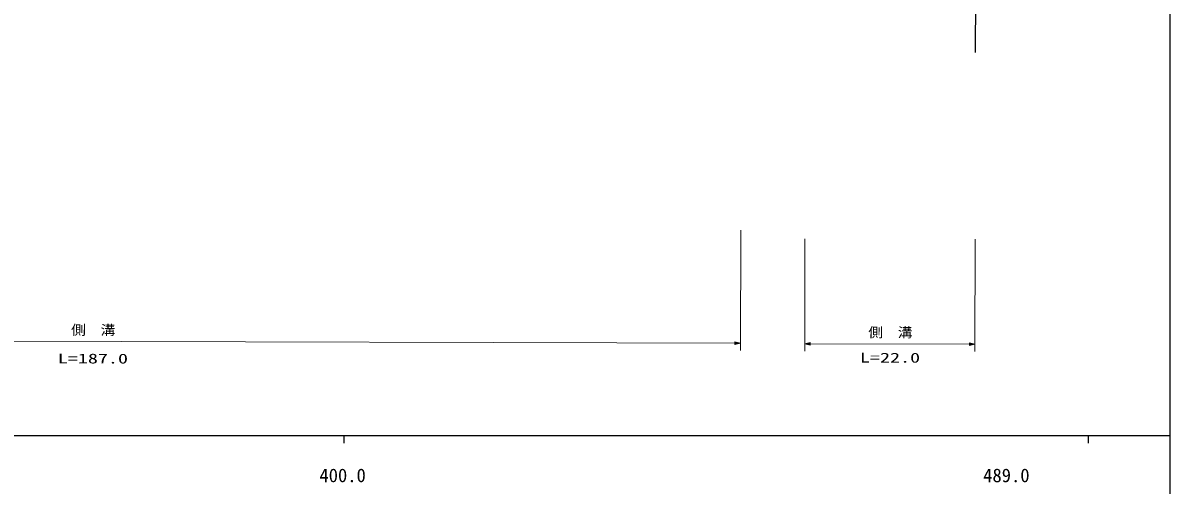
# Model space of a CAD drawing. Units: millimetres, scale not verified. Extents: x 40000 to 680000, y 20000 to 380000.
# Drawn here: x 424899 to 579000, y 198357 to 260457 of the extents above; entities that cross this region are included whole.
import ezdxf
from ezdxf.enums import TextEntityAlignment as Align

# ---------------------------------------------------------------- set-up
doc = ezdxf.new("R2010")
doc.units = ezdxf.units.MM
doc.header["$LTSCALE"] = 1000
for name, color, linetype, lineweight in [('M-BMK-OTRS', 5, 'Continuous', 25), ('M-STR-HTXT', 7, 'Continuous', 13), ('M-TTL-BAND', 7, 'Continuous', 25)]:
    doc.layers.add(name, color=color, linetype=linetype, lineweight=lineweight)
doc.styles.add('ＭＳ ゴシック', font='')
doc.styles.get('ＭＳ ゴシック').set_extended_font_data('MS Gothic')

# ---------------------------------------------------------------- blocks, each defined once
blk = doc.blocks.new('BUHIN2141')
at = {"color": 7, "linetype": 'Continuous', "lineweight": 13}
for points in [[(0, 0), (-182, 751), (-514, 577)], [(-71, 136), (-442, 562), (-210, 684)], [(-106, 203), (-405, 550), (-222, 646)], [(-142, 271), (-367, 538), (-234, 608)], [(-177, 337), (-329, 526), (-246, 570)]]:
    blk.add_lwpolyline(points, close=True, dxfattribs=at)
for points in [[(-36, 68), (-480, 574), (-198, 722), (-37, 70)], [(-274, 523), (-212, 405), (-291, 515), (-257, 532), (-212, 405)]]:
    blk.add_lwpolyline(points, dxfattribs=at)
blk = doc.blocks.new('BUHIN2131')
at = {"color": 7, "linetype": 'Continuous', "lineweight": 13}
for points in [[(0, 0), (182, -751), (514, -577)], [(71, -136), (442, -562), (210, -684)], [(106, -203), (405, -550), (222, -646)], [(142, -271), (367, -538), (234, -608)], [(177, -337), (329, -526), (246, -570)]]:
    blk.add_lwpolyline(points, close=True, dxfattribs=at)
for points in [[(36, -68), (480, -574), (198, -722), (37, -70)], [(274, -523), (212, -405), (291, -515), (257, -532), (212, -405)]]:
    blk.add_lwpolyline(points, dxfattribs=at)

msp = doc.modelspace()

# ---------------------------------------------------------------- linework, layer by layer
at = {"layer": 'M-BMK-OTRS'}
msp.add_line((553031, 284648), (552805, 256499), dxfattribs=at)
at = {"layer": 'M-STR-HTXT'}
for p, q in [((521289, 216420), (521330, 232623)), ((529953, 231449), (529915, 216347)), ((552787, 216289), (552825, 231391)), ((347239, 217861), (521292, 217420)), ((529917, 217347), (552789, 217289))]:
    msp.add_line(p, q, dxfattribs=at)
at = {"layer": 'M-TTL-BAND'}
for p, q in [((579000, 20000), (579000, 370000)), ((40000, 205000), (579000, 205000)), ((468000, 205000), (468000, 204000)), ((568000, 205000), (568000, 204000))]:
    msp.add_line(p, q, dxfattribs=at)

# ---------------------------------------------------------------- block references
at = {"layer": 'M-STR-HTXT', "rotation": 62.2118}
for name, p in [('BUHIN2141', (521292, 217420)), ('BUHIN2131', (529917, 217347)), ('BUHIN2141', (552789, 217289))]:
    msp.add_blockref(name, p, dxfattribs=at)

# ---------------------------------------------------------------- texts
at = {"layer": 'M-STR-HTXT', "style": 'ＭＳ ゴシック'}
for s, width, p in [('側\u3000溝', 1.1, (431367, 218148)), ('側\u3000溝', 1.1, (538455, 217825)), ('L=187.0', 1.5, (429582, 214317)), ('L=22.0', 1.5, (537338, 214430))]:
    msp.add_text(s, height=1320, rotation=359.855, dxfattribs=dict(at, width=width)).set_placement(p, align=Align.BOTTOM_LEFT)
at = {"layer": 'M-TTL-BAND', "style": 'ＭＳ ゴシック'}
for s, p in [('400.0', (467844, 198195)), ('489.0', (557011, 198195))]:
    msp.add_text(s, height=1833, dxfattribs=at).set_placement(p, align=Align.BOTTOM_CENTER)

doc.saveas('drawing.dxf')
